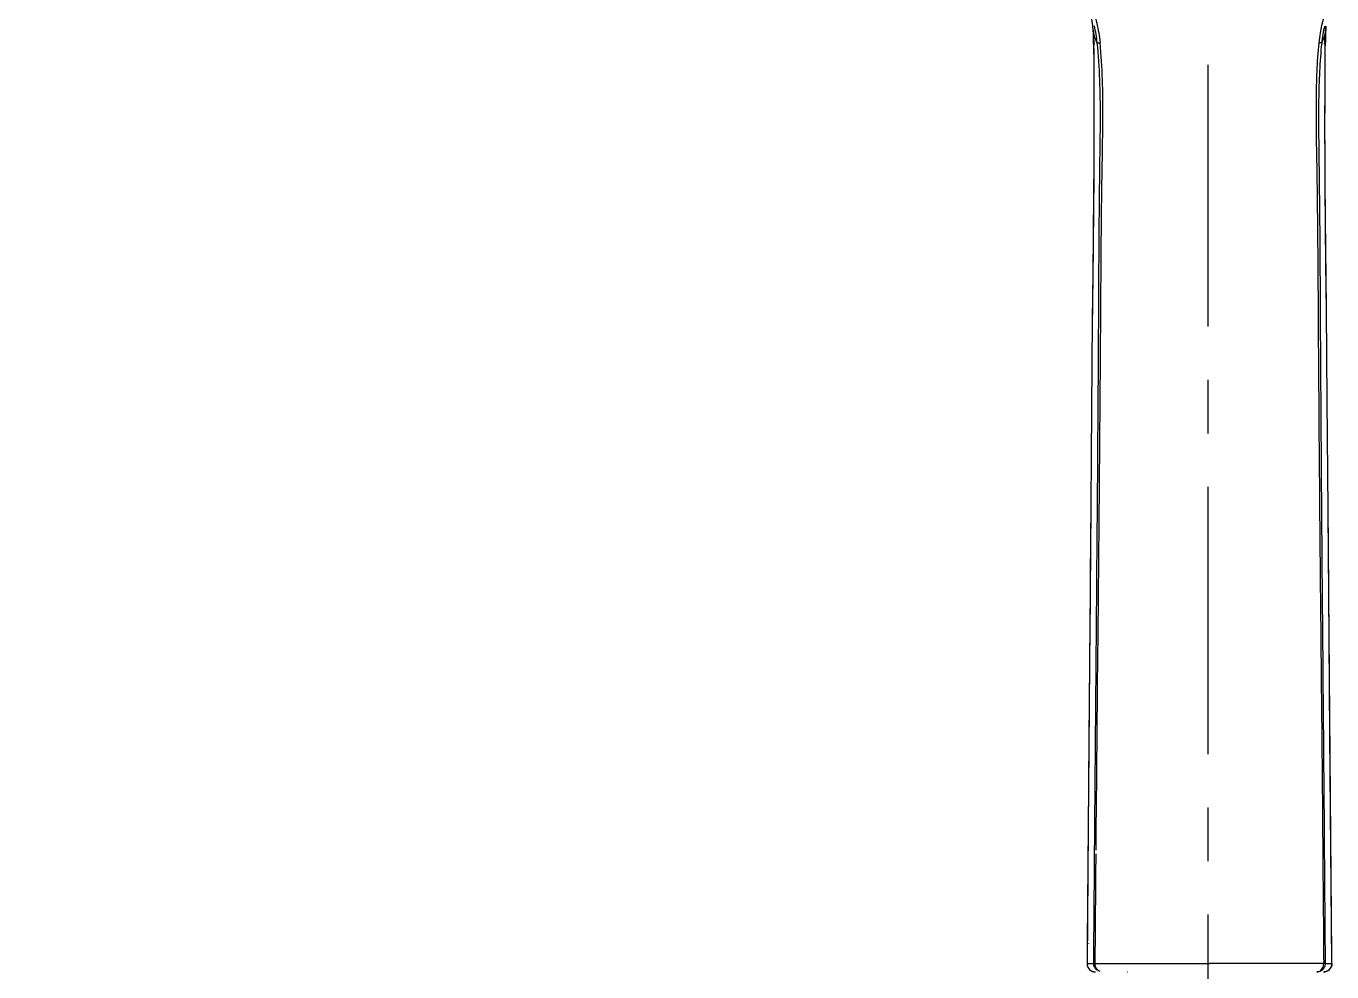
# Model space of a CAD drawing. Header units: millimetres. Extents: x 15137 to 17513, y -10160 to -6800.
# Drawn here: x 16392.7 to 16547.7, y -8446 to -8333.6 of the extents above; entities that cross this region are included whole.
import ezdxf

# ---------------------------------------------------------------- set-up
doc = ezdxf.new("R2010")
doc.units = ezdxf.units.MM
doc.linetypes.add('CENTERX2', pattern=[101.6, 63.5, -12.7, 12.7, -12.7])
doc.layers.add('CENTER', color=1, linetype='CENTERX2')

msp = doc.modelspace()

# ---------------------------------------------------------------- linework, layer by layer
at = {"linetype": 'Continuous'}
for p, q in [((16519.37, -8333.74), (16519.37, -8333.73)), ((16519.41, -8334.08), (16519.45, -8335.83)), ((16546.98, -8334.86), (16546.98, -8334.81)), ((16546.98, -8334.86), (16546.98, -8334.82)), ((16519.45, -8335.72), (16519.45, -8335.77)), ((16519.45, -8335.72), (16519.45, -8335.77)), ((16519.45, -8335.77), (16519.46, -8335.88)), ((16519.46, -8335.88), (16519.46, -8336.02)), ((16519.53, -8335.82), (16519.53, -8335.7)), ((16519.53, -8335.72), (16519.53, -8335.82)), ((16546.88, -8335.72), (16546.88, -8335.81)), ((16546.96, -8335.72), (16546.96, -8335.59)), ((16519.34, -8365.04), (16519.32, -8366.56)), ((16519.32, -8366.56), (16519.3, -8369.32)), ((16519.98, -8406.5), (16519.99, -8406.42)), ((16519.98, -8406.5), (16519.99, -8406.42)), ((16518.9, -8442.63), (16518.9, -8442.62)), ((16518.9, -8442.64), (16518.9, -8442.63)), ((16518.68, -8444.05), (16518.67, -8444.97)), ((16518.68, -8444.05), (16518.67, -8444.97)), ((16518.67, -8444.97), (16519.47, -8444.97)), ((16518.67, -8444.97), (16518.67, -8444.97)), ((16519.64, -8444.98), (16533.21, -8444.99)), ((16546.77, -8444.98), (16533.21, -8444.99)), ((16545.63, -8444.98), (16544.91, -8444.98)), ((16546.77, -8444.98), (16545.63, -8444.98)), ((16546.94, -8444.97), (16547.74, -8444.97)), ((16547.74, -8444.97), (16547.73, -8444.09)), ((16547.74, -8444.97), (16547.74, -8444.97))]:
    msp.add_line(p, q, dxfattribs=at)
for points in [[(16519.37, -8333.69), (16519.36, -8333.6), (16519.35, -8333.5), (16519.33, -8333.39), (16519.31, -8333.27), (16519.29, -8333.14), (16519.27, -8333.01), (16519.24, -8332.87), (16519.22, -8332.73), (16519.18, -8332.58), (16519.15, -8332.43), (16519.11, -8332.28), (16519.07, -8332.12), (16519.03, -8331.97), (16518.99, -8331.81), (16518.94, -8331.66), (16518.89, -8331.5), (16518.84, -8331.34), (16518.79, -8331.19), (16518.74, -8331.04), (16518.69, -8330.9), (16518.63, -8330.76), (16518.58, -8330.63), (16518.53, -8330.51)], [(16519.53, -8335.7), (16519.52, -8335.61), (16519.52, -8335.5), (16519.51, -8335.37), (16519.5, -8335.23), (16519.49, -8335.07), (16519.48, -8334.91), (16519.46, -8334.74), (16519.45, -8334.56), (16519.44, -8334.38), (16519.42, -8334.19), (16519.4, -8333.99), (16519.38, -8333.79), (16519.37, -8333.69)], [(16546.88, -8335.77), (16546.88, -8335.71), (16546.89, -8335.61), (16546.9, -8335.5), (16546.9, -8335.37), (16546.91, -8335.23), (16546.92, -8335.08), (16546.94, -8334.91), (16546.95, -8334.74), (16546.96, -8334.56), (16546.98, -8334.38), (16547, -8334.19), (16547.01, -8333.99), (16547.03, -8333.79)], [(16546.94, -8337.17), (16546.98, -8334.83), (16547.01, -8334.04)], [(16547.03, -8333.79), (16547.04, -8333.69), (16547.05, -8333.6)], [(16519.45, -8335.83), (16519.48, -8338.17), (16519.48, -8340.68), (16519.49, -8343.41), (16519.49, -8346.52), (16519.48, -8349.89), (16519.46, -8353.65), (16519.41, -8358.39), (16519.36, -8362.96), (16519.3, -8368.51), (16519.21, -8379.12), (16519.08, -8396.15), (16518.9, -8418.25), (16518.67, -8444.97)], [(16547.74, -8444.97), (16547.51, -8417.79), (16547.33, -8395.36), (16547.2, -8378.1), (16547.1, -8367.42), (16547.04, -8361.91), (16546.99, -8357.39), (16546.95, -8352.65), (16546.93, -8348.89), (16546.92, -8345.52), (16546.93, -8342.41), (16546.93, -8339.68), (16546.94, -8337.17)], [(16519.64, -8444.98), (16520.19, -8444.98), (16520.75, -8444.98)], [(16520.75, -8444.98), (16521.89, -8444.98), (16522.47, -8444.98), (16523.05, -8444.98)]]:
    msp.add_lwpolyline(points, dxfattribs=at)
for centre, radius, start, end in [((16430.18, -8337.12), 89.28, 0.9001, 1.9109), ((16503.11, -8337.42), 16.87, 6.179, 13.0594), ((16563.29, -8337.42), 16.86, 166.9901, 173.8214), ((16646.02, -8337.31), 99.07, 178.5783, 179.0035), ((16624.34, -8336.77), 77.38, 178.0449, 178.5495), ((16519.67, -8444.98), 1, 179.543, 269.9999), ((16546.74, -8444.98), 1, 270.0002, 0.4569), ((16526.4, -8430.19), 16.05, 259.4913, 259.6501), ((16545.96, -8445), 0.981, 304.633, 308.6953), ((16546.74, -8444.98), 1, 270.0271, 277.7041)]:
    msp.add_arc(centre, radius, start, end, dxfattribs=at)
for points, knots in [([(16519.12, -8331.01), (16519.27, -8331.37), (16519.52, -8332.12), (16519.84, -8333.27), (16520.08, -8334.43), (16520.18, -8335.21), (16520.23, -8335.61)], [0, 0, 0, 0, 0.249632, 0.499656, 0.749806, 1, 1, 1, 1]), ([(16547.29, -8331.01), (16546.87, -8332.11), (16546.44, -8333.65), (16546.22, -8335.21), (16546.19, -8335.61)], [0, 0, 0, 0, 0.749565, 1, 1, 1, 1]), ([(16519.77, -8335.36), (16519.71, -8335.23), (16519.51, -8334.71), (16519.42, -8334.15), (16519.37, -8333.74)], [0, 0, 0, 0, 0.251665, 1, 1, 1, 1]), ([(16547.04, -8333.73), (16547, -8334.13), (16546.91, -8334.66), (16546.72, -8335.17), (16546.67, -8335.29)], [0, 0, 0, 0, 0.748724, 1, 1, 1, 1]), ([(16519.46, -8336.02), (16519.47, -8337.23), (16519.48, -8339.64), (16519.49, -8343.27), (16519.5, -8346.89), (16519.48, -8351.73), (16519.42, -8357.78), (16519.37, -8362.62), (16519.34, -8365.04)], [0, 0, 0, 0, 0.124478, 0.249581, 0.374631, 0.499656, 0.749788, 1, 1, 1, 1]), ([(16519.78, -8406.42), (16519.83, -8400.51), (16519.91, -8391.65), (16519.99, -8379.84), (16520.05, -8370.98), (16520.08, -8363.59), (16520.12, -8357.69), (16520.16, -8353.26), (16520.22, -8348.83), (16520.28, -8344.41), (16520.23, -8340), (16520.04, -8337.06), (16519.89, -8335.61)], [0, 0, 0, 0, 0.250208, 0.375316, 0.500422, 0.625523, 0.688078, 0.750634, 0.813148, 0.875545, 0.937864, 1, 1, 1, 1]), ([(16519.89, -8335.61), (16519.9, -8335.61), (16519.93, -8335.61), (16520.01, -8335.62), (16520.11, -8335.61), (16520.19, -8335.61), (16520.23, -8335.61)], [0, 0, 0, 0, 0.107964, 0.322463, 0.633462, 1, 1, 1, 1]), ([(16519.99, -8406.42), (16520.04, -8400.52), (16520.13, -8391.66), (16520.22, -8379.85), (16520.29, -8370.99), (16520.34, -8362.13), (16520.4, -8354.76), (16520.5, -8348.86), (16520.57, -8344.44), (16520.54, -8340.02), (16520.37, -8337.07), (16520.23, -8335.61)], [0, 0, 0, 0, 0.250136, 0.375206, 0.500268, 0.625323, 0.750346, 0.812809, 0.875225, 0.937653, 1, 1, 1, 1]), ([(16546.19, -8335.61), (16546.07, -8336.74), (16545.92, -8339.01), (16545.82, -8343.56), (16545.9, -8348.11), (16545.98, -8352.66), (16546.03, -8357.22), (16546.08, -8362.91), (16546.12, -8369.75), (16546.18, -8378.87), (16546.27, -8390.27), (16546.4, -8403.95), (16546.54, -8417.63), (16546.66, -8431.31), (16546.73, -8440.42), (16546.77, -8444.98)], [0, 0, 0, 0, 0.031156, 0.06235, 0.124754, 0.155979, 0.187221, 0.249728, 0.312245, 0.374763, 0.49981, 0.624855, 0.749903, 0.874953, 1, 1, 1, 1]), ([(16546.53, -8335.61), (16546.29, -8337.86), (16546.11, -8342.4), (16546.18, -8348.08), (16546.24, -8352.63), (16546.29, -8357.19), (16546.33, -8362.89), (16546.36, -8369.73), (16546.42, -8378.85), (16546.49, -8390.25), (16546.61, -8403.93), (16546.73, -8417.61), (16546.84, -8431.29), (16546.9, -8440.41), (16546.94, -8444.97)], [0, 0, 0, 0, 0.062165, 0.124529, 0.155776, 0.187043, 0.249581, 0.312114, 0.374646, 0.499719, 0.624786, 0.749868, 0.87495, 1, 1, 1, 1]), ([(16546.53, -8335.61), (16546.52, -8335.61), (16546.48, -8335.61), (16546.41, -8335.62), (16546.3, -8335.61), (16546.23, -8335.61), (16546.19, -8335.61)], [0, 0, 0, 0, 0.110198, 0.327253, 0.637896, 1, 1, 1, 1]), ([(16547.11, -8368.13), (16547.08, -8365.43), (16547.02, -8360.02), (16546.95, -8353.26), (16546.92, -8347.86), (16546.92, -8343.8), (16546.93, -8339.76), (16546.94, -8337.06), (16546.96, -8335.72)], [0, 0, 0, 0, 0.250248, 0.500394, 0.625447, 0.750476, 0.875585, 1, 1, 1, 1]), ([(16518.67, -8444.97), (16518.67, -8445.01), (16518.68, -8445.17), (16518.73, -8445.32), (16518.78, -8445.43)], [0, 0, 0, 0, 0.237832, 1, 1, 1, 1]), ([(16519.84, -8445.76), (16519.73, -8445.67), (16519.53, -8445.42), (16519.47, -8445.12), (16519.47, -8444.97)], [0, 0, 0, 0, 0.495993, 1, 1, 1, 1]), ([(16519.47, -8444.97), (16519.49, -8444.98), (16519.54, -8444.98), (16519.6, -8444.98), (16519.64, -8444.98)], [0, 0, 0, 0, 0.313574, 1, 1, 1, 1]), ([(16520.22, -8445.93), (16520.05, -8445.87), (16519.82, -8445.66), (16519.67, -8445.3), (16519.64, -8445.09), (16519.64, -8444.98)], [0, 0, 0, 0, 0.466021, 0.727838, 1, 1, 1, 1]), ([(16546.19, -8445.94), (16546.36, -8445.88), (16546.67, -8445.59), (16546.77, -8445.19), (16546.77, -8444.98)], [0, 0, 0, 0, 0.467372, 1, 1, 1, 1]), ([(16546.94, -8444.97), (16546.95, -8445.12), (16546.88, -8445.42), (16546.69, -8445.67), (16546.57, -8445.76)], [0, 0, 0, 0, 0.503751, 1, 1, 1, 1]), ([(16546.94, -8444.97), (16546.93, -8444.98), (16546.87, -8444.98), (16546.81, -8444.98), (16546.77, -8444.98)], [0, 0, 0, 0, 0.31367, 1, 1, 1, 1]), ([(16547.74, -8444.97), (16547.74, -8445.2), (16547.57, -8445.69), (16547.11, -8445.93), (16546.87, -8445.97)], [0, 0, 0, 0, 0.494187, 1, 1, 1, 1]), ([(16518.78, -8445.43), (16518.86, -8445.58), (16519.08, -8445.83), (16519.39, -8445.95), (16519.54, -8445.97)], [0, 0, 0, 0, 0.51081, 1, 1, 1, 1]), ([(16546.51, -8445.8), (16546.47, -8445.83), (16546.31, -8445.93), (16546.11, -8445.98), (16545.97, -8445.98)], [0, 0, 0, 0, 0.253122, 1, 1, 1, 1])]:
    msp.add_open_spline(points, degree=3, knots=knots, dxfattribs=at)
for points in [[(16519.89, -8335.61), (16519.85, -8335.53), (16519.81, -8335.44), (16519.77, -8335.36)], [(16546.67, -8335.29), (16546.63, -8335.4), (16546.58, -8335.5), (16546.53, -8335.61)], [(16519.1, -8392.67), (16519.04, -8401.58), (16518.96, -8410.49), (16518.89, -8419.41)], [(16547.52, -8418.71), (16547.45, -8410.16), (16547.38, -8401.61), (16547.31, -8393.06)], [(16519.57, -8431.7), (16519.64, -8423.27), (16519.71, -8414.85), (16519.78, -8406.42)], [(16519.75, -8431.53), (16519.82, -8423.19), (16519.9, -8414.85), (16519.98, -8406.5)], [(16518.89, -8419.41), (16518.82, -8427.62), (16518.75, -8435.84), (16518.68, -8444.05)], [(16547.73, -8444.09), (16547.66, -8435.63), (16547.59, -8427.17), (16547.52, -8418.71)], [(16519.47, -8444.97), (16519.51, -8440.55), (16519.54, -8436.12), (16519.57, -8431.7)], [(16519.64, -8444.98), (16519.68, -8440.65), (16519.71, -8436.31), (16519.75, -8431.97)], [(16545.97, -8445.98), (16546.04, -8445.98), (16546.12, -8445.96), (16546.19, -8445.94)]]:
    msp.add_open_spline(points, degree=3, dxfattribs=at)
at = {"layer": 'CENTER', "ltscale": 0.5}
msp.add_lwpolyline([(16189.61, -8828.46), (16189.61, -9058.73), (16189.61, -9078.42, 1), (16533.06, -9078.42), (16533.06, -8724.91), (16533.06, -8338.22)], format="xyb", dxfattribs=at)

doc.saveas('drawing.dxf')
